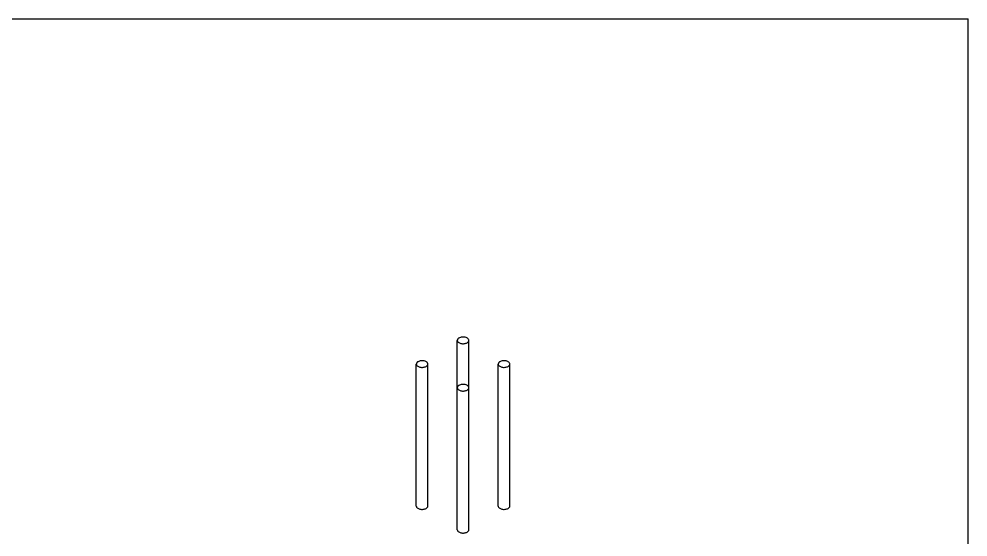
# Model space of a CAD drawing. Header units: millimetres. Extents: x 0 to 1189, y 0 to 841.
# Drawn here: x 534 to 1189, y 484 to 841 of the extents above; entities that cross this region are included whole.
import ezdxf

# ---------------------------------------------------------------- set-up
doc = ezdxf.new("R2010")
doc.units = ezdxf.units.MM
doc.header["$LTSCALE"] = 65.395
doc.layers.get('0').update_dxf_attribs({"linetype": 'CONTINUOUS'})
doc.layers.add('AXIS', color=7, linetype='CONTINUOUS')

msp = doc.modelspace()

# ---------------------------------------------------------------- linework, layer by layer
at = {"color": 7, "linetype": 'Continuous'}
for p in [(0, 841), (1189, 0)]:
    msp.add_line(p, (1189, 841), dxfattribs=at)
at = {"layer": 'AXIS', "color": 7, "linetype": 'Continuous'}
for p, q in [((836.29, 488.62), (836.29, 619.26)), ((844.29, 488.62), (844.29, 619.26)), ((808, 504.95), (808, 602.93)), ((816, 504.95), (816, 602.93)), ((864.57, 504.95), (864.57, 602.93)), ((872.57, 504.95), (872.57, 602.93))]:
    msp.add_line(p, q, dxfattribs=at)
for points, knots in [([(837.46, 620.89), (837.28, 620.79), (836.96, 620.57), (836.58, 620.17), (836.34, 619.73), (836.29, 619.41), (836.29, 619.26)], [0, 0, 0, 0, 0.289808, 0.549049, 0.782229, 1, 1, 1, 1]), ([(836.29, 619.26), (836.29, 619.03), (836.43, 618.53), (836.97, 617.91), (837.77, 617.42), (838.78, 617.09), (839.9, 616.93), (841.06, 616.96), (842.15, 617.18), (842.82, 617.46), (843.12, 617.63)], [0, 0, 0, 0, 0.086934, 0.186405, 0.303797, 0.437614, 0.582117, 0.729433, 0.87118, 1, 1, 1, 1]), ([(844.29, 619.26), (844.29, 619.49), (844.15, 619.99), (843.6, 620.61), (842.8, 621.1), (841.8, 621.43), (840.67, 621.59), (839.52, 621.56), (838.42, 621.34), (837.75, 621.07), (837.46, 620.89)], [0, 0, 0, 0, 0.086934, 0.186405, 0.303797, 0.437614, 0.582117, 0.729433, 0.87118, 1, 1, 1, 1]), ([(843.12, 617.63), (843.29, 617.73), (843.61, 617.95), (843.99, 618.35), (844.23, 618.79), (844.29, 619.11), (844.29, 619.26)], [0, 0, 0, 0, 0.289808, 0.549049, 0.782229, 1, 1, 1, 1]), ([(809.17, 604.56), (809, 604.46), (808.68, 604.24), (808.3, 603.84), (808.06, 603.4), (808, 603.08), (808, 602.93)], [0, 0, 0, 0, 0.289808, 0.549049, 0.782229, 1, 1, 1, 1]), ([(816, 602.93), (816, 603.16), (815.86, 603.66), (815.32, 604.28), (814.52, 604.77), (813.51, 605.1), (812.39, 605.26), (811.23, 605.23), (810.14, 605.01), (809.47, 604.74), (809.17, 604.56)], [0, 0, 0, 0, 0.086934, 0.186405, 0.303797, 0.437614, 0.582117, 0.729433, 0.87118, 1, 1, 1, 1]), ([(865.74, 604.56), (865.57, 604.46), (865.25, 604.24), (864.87, 603.84), (864.63, 603.4), (864.57, 603.08), (864.57, 602.93)], [0, 0, 0, 0, 0.289808, 0.549049, 0.782229, 1, 1, 1, 1]), ([(872.57, 602.93), (872.57, 603.16), (872.43, 603.66), (871.89, 604.28), (871.08, 604.77), (870.08, 605.1), (868.96, 605.26), (867.8, 605.23), (866.71, 605.01), (866.04, 604.74), (865.74, 604.56)], [0, 0, 0, 0, 0.086934, 0.186405, 0.303797, 0.437614, 0.582117, 0.729433, 0.87118, 1, 1, 1, 1]), ([(808, 602.93), (808, 602.7), (808.14, 602.2), (808.69, 601.58), (809.49, 601.09), (810.49, 600.76), (811.62, 600.6), (812.77, 600.63), (813.86, 600.85), (814.53, 601.13), (814.83, 601.3)], [0, 0, 0, 0, 0.086934, 0.186405, 0.303797, 0.437614, 0.582117, 0.729433, 0.87118, 1, 1, 1, 1]), ([(814.83, 601.3), (815.01, 601.4), (815.33, 601.62), (815.71, 602.02), (815.95, 602.46), (816, 602.78), (816, 602.93)], [0, 0, 0, 0, 0.289808, 0.549049, 0.782229, 1, 1, 1, 1]), ([(864.57, 602.93), (864.57, 602.7), (864.71, 602.2), (865.25, 601.58), (866.06, 601.09), (867.06, 600.76), (868.18, 600.6), (869.34, 600.63), (870.43, 600.85), (871.1, 601.13), (871.4, 601.3)], [0, 0, 0, 0, 0.086934, 0.186405, 0.303797, 0.437614, 0.582117, 0.729433, 0.87118, 1, 1, 1, 1]), ([(871.4, 601.3), (871.58, 601.4), (871.89, 601.62), (872.27, 602.02), (872.51, 602.46), (872.57, 602.78), (872.57, 602.93)], [0, 0, 0, 0, 0.289808, 0.549049, 0.782229, 1, 1, 1, 1]), ([(837.46, 588.23), (837.28, 588.13), (836.96, 587.91), (836.58, 587.51), (836.34, 587.07), (836.29, 586.75), (836.29, 586.6)], [0, 0, 0, 0, 0.289808, 0.549049, 0.782229, 1, 1, 1, 1]), ([(836.29, 586.6), (836.29, 586.37), (836.43, 585.87), (836.97, 585.25), (837.77, 584.76), (838.78, 584.43), (839.9, 584.27), (841.06, 584.3), (842.15, 584.52), (842.82, 584.8), (843.12, 584.97)], [0, 0, 0, 0, 0.086934, 0.186405, 0.303797, 0.437614, 0.582117, 0.729433, 0.87118, 1, 1, 1, 1]), ([(844.29, 586.6), (844.29, 586.83), (844.15, 587.33), (843.6, 587.95), (842.8, 588.44), (841.8, 588.78), (840.67, 588.93), (839.52, 588.9), (838.42, 588.68), (837.75, 588.41), (837.46, 588.23)], [0, 0, 0, 0, 0.086934, 0.186405, 0.303797, 0.437614, 0.582117, 0.729433, 0.87118, 1, 1, 1, 1]), ([(843.12, 584.97), (843.29, 585.07), (843.61, 585.29), (843.99, 585.69), (844.23, 586.13), (844.29, 586.45), (844.29, 586.6)], [0, 0, 0, 0, 0.289808, 0.549049, 0.782229, 1, 1, 1, 1]), ([(808, 504.95), (808, 504.72), (808.14, 504.22), (808.69, 503.6), (809.49, 503.11), (810.49, 502.78), (811.62, 502.62), (812.77, 502.65), (813.86, 502.87), (814.53, 503.15), (814.83, 503.32)], [0, 0, 0, 0, 0.086934, 0.186405, 0.303797, 0.437614, 0.582117, 0.729433, 0.87118, 1, 1, 1, 1]), ([(814.83, 503.32), (815.01, 503.42), (815.33, 503.64), (815.71, 504.04), (815.95, 504.48), (816, 504.8), (816, 504.95)], [0, 0, 0, 0, 0.289808, 0.549049, 0.782229, 1, 1, 1, 1]), ([(864.57, 504.95), (864.57, 504.72), (864.71, 504.22), (865.25, 503.6), (866.06, 503.11), (867.06, 502.78), (868.18, 502.62), (869.34, 502.65), (870.43, 502.87), (871.1, 503.15), (871.4, 503.32)], [0, 0, 0, 0, 0.086934, 0.186405, 0.303797, 0.437614, 0.582117, 0.729433, 0.87118, 1, 1, 1, 1]), ([(871.4, 503.32), (871.58, 503.42), (871.89, 503.64), (872.27, 504.04), (872.51, 504.48), (872.57, 504.8), (872.57, 504.95)], [0, 0, 0, 0, 0.289808, 0.549049, 0.782229, 1, 1, 1, 1]), ([(836.29, 488.62), (836.29, 488.39), (836.43, 487.89), (836.97, 487.27), (837.77, 486.78), (838.78, 486.45), (839.9, 486.29), (841.06, 486.32), (842.15, 486.54), (842.82, 486.82), (843.12, 486.99)], [0, 0, 0, 0, 0.086934, 0.186405, 0.303797, 0.437614, 0.582117, 0.729433, 0.87118, 1, 1, 1, 1]), ([(843.12, 486.99), (843.29, 487.09), (843.61, 487.31), (843.99, 487.71), (844.23, 488.15), (844.29, 488.47), (844.29, 488.62)], [0, 0, 0, 0, 0.289808, 0.549049, 0.782229, 1, 1, 1, 1])]:
    msp.add_open_spline(points, degree=3, knots=knots, dxfattribs=at)

doc.saveas('drawing.dxf')
